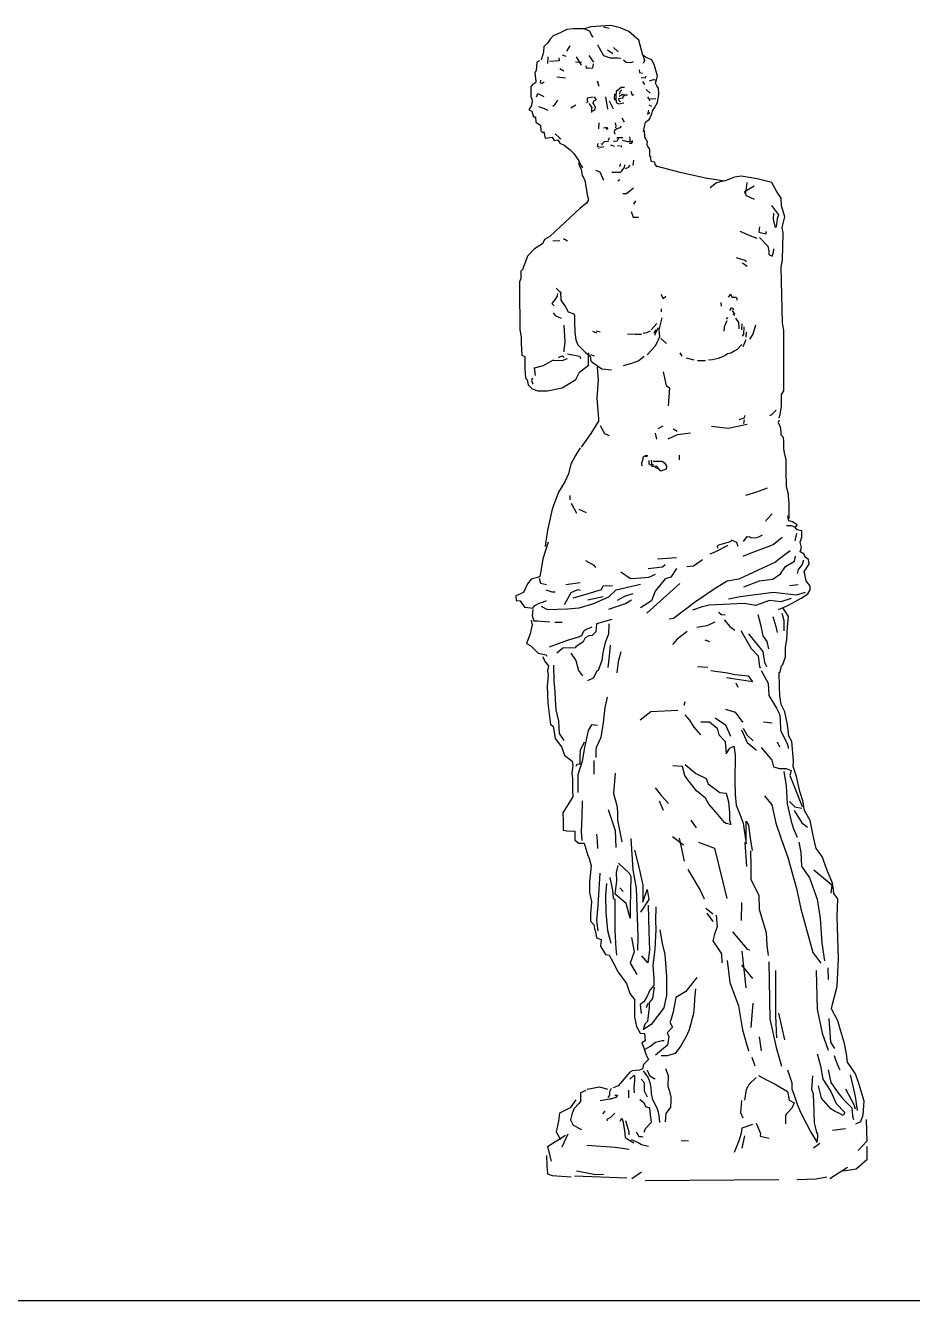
# Model space of a CAD drawing. Header units: millimetres. Extents: x -1413 to 9193, y 11663 to 17984.
# Drawn here: x 1870 to 2965, y 13831 to 15404 of the extents above; entities that cross this region are included whole.
import ezdxf

# ---------------------------------------------------------------- set-up
doc = ezdxf.new("R2010")
doc.units = ezdxf.units.MM
doc.layers.add('www.cad-blocks.net', color=7, linetype='Continuous')

# ---------------------------------------------------------------- blocks, each defined once
blk = doc.blocks.new('A$C6FC171DB')
for p, q in [((54.7, 1416.1), (46, 1412.4)), ((63, 1420.2), (54.7, 1416.1)), ((70.8, 1421.1), (63, 1420.2)), ((82.3, 1421.1), (70.8, 1421.1)), ((84.6, 1421.1), (82.3, 1421.1)), ((92.4, 1423.4), (84.6, 1421.1)), ((84.6, 1421.1), (91, 1418.8)), ((91, 1418.8), (93.3, 1412.9)), ((117.2, 1425.2), (92.4, 1423.4)), ((108, 1423.4), (115.3, 1422)), ((128.6, 1422.5), (117.2, 1425.2)), ((139.2, 1417.9), (128.6, 1422.5)), ((151.6, 1406.9), (139.2, 1417.9)), ((39.1, 1403.2), (34.5, 1399.1)), ((42.3, 1408.3), (39.1, 1403.2)), ((46, 1412.4), (42.3, 1408.3)), ((93.3, 1412.9), (95.1, 1410.6)), ((100.6, 1401.4), (108, 1388.1)), ((156.6, 1388.5), (151.6, 1406.9)), ((33.1, 1389.5), (31.3, 1383)), ((34.1, 1392.7), (33.1, 1389.5)), ((34.5, 1399.1), (34.1, 1392.7)), ((39.6, 1386.7), (39.1, 1378.4)), ((52.9, 1385.3), (53.3, 1381.7)), ((57, 1389), (61.6, 1387.2)), ((66.7, 1400), (62.5, 1393.6)), ((74.5, 1386.7), (80.4, 1376.1)), ((90.1, 1388.1), (95.6, 1379.8)), ((108, 1388.1), (116.2, 1385.3)), ((113, 1395), (119.5, 1390.8)), ((116.2, 1385.3), (125.9, 1385.3)), ((120.4, 1398.2), (126.3, 1392.7)), ((125.9, 1385.3), (129.6, 1384.9)), ((156.6, 1388.5), (158.9, 1382.1)), ((159.9, 1386.2), (156.6, 1388.5)), ((167.7, 1383), (159.9, 1386.2)), ((25, 1369.7), (23.4, 1366.9)), ((25.8, 1379.8), (25, 1369.7)), ((29, 1381.8), (25.8, 1379.8)), ((53.3, 1381.7), (41.4, 1380.7)), ((54.3, 1372), (59.3, 1369.3)), ((73.4, 1380.3), (80.8, 1380.1)), ((87.1, 1372.7), (86.6, 1375.4)), ((88.2, 1372.2), (87.1, 1372.7)), ((94.5, 1372.4), (88.2, 1372.2)), ((95.4, 1377.8), (94.5, 1372.4)), ((132.8, 1383), (136, 1379.8)), ((136, 1379.8), (142, 1379.4)), ((142, 1379.4), (145.2, 1380.7)), ((152.1, 1370.6), (152.5, 1367)), ((158.9, 1382.1), (157.1, 1378.4)), ((170.9, 1375.7), (167.7, 1383)), ((174.6, 1362.8), (170.9, 1375.7)), ((24.2, 1354.4), (21, 1352.8)), ((23.4, 1366.9), (24.6, 1356.4)), ((24.6, 1356.4), (24.2, 1354.4)), ((30.4, 1357.7), (30, 1354.4)), ((30, 1354.4), (32.3, 1353.9)), ((32.3, 1353.9), (35.1, 1355.6)), ((50.6, 1361.9), (61.1, 1360.5)), ((100.2, 1356.9), (102.5, 1350.5)), ((152.5, 1367), (156.2, 1366.5)), ((154.8, 1361), (159.4, 1360.5)), ((156.2, 1356), (158.9, 1352.3)), ((159.4, 1360.5), (160.8, 1362.8)), ((164.9, 1356.9), (170, 1358.7)), ((170, 1358.7), (171.8, 1358.3)), ((172.3, 1354.1), (174.6, 1362.8)), ((174.1, 1350.9), (172.3, 1354.1)), ((21, 1352.8), (18.5, 1349.6)), ((18.5, 1349.6), (18.5, 1345.5)), ((18.5, 1345.5), (18.5, 1337.5)), ((18.5, 1337.5), (19.7, 1334.6)), ((25.3, 1337.2), (27.2, 1341.3)), ((27.2, 1341.3), (34.5, 1337.6)), ((121.6, 1340.8), (121.2, 1335.8)), ((124, 1345.6), (123.3, 1339.4)), ((123.3, 1339.4), (123.3, 1336)), ((124.9, 1345.1), (130.1, 1348.9)), ((127.3, 1338.1), (132.9, 1340.5)), ((128.2, 1343.2), (127.7, 1340.5)), ((130.8, 1346), (128.2, 1343.2)), ((130.1, 1348.9), (134.2, 1349.3)), ((130.5, 1340.3), (135.4, 1339.5)), ((132.1, 1337.3), (131.8, 1335.5)), ((134.7, 1339.2), (132.1, 1337.3)), ((135.4, 1339.5), (137.7, 1339.5)), ((141.7, 1344.1), (143.2, 1340.3)), ((143.2, 1340.3), (143.2, 1339.7)), ((143.2, 1339.7), (145.2, 1339.7)), ((145.2, 1339.7), (145.4, 1339.7)), ((160.8, 1346.3), (165.8, 1341.7)), ((175.9, 1347.7), (174.1, 1350.9)), ((174.6, 1330.3), (176.4, 1340.4)), ((176.4, 1340.4), (175.9, 1347.7)), ((19.3, 1326.6), (16.1, 1321.3)), ((20.1, 1331.8), (19.3, 1326.6)), ((19.7, 1334.6), (20.1, 1331.8)), ((28, 1325.3), (33.9, 1323)), ((33.9, 1323), (39.5, 1320.7)), ((45.7, 1325.5), (48.4, 1328.2)), ((48.4, 1328.2), (51.9, 1333.2)), ((68, 1323.8), (74, 1327.5)), ((88.2, 1330.7), (87.1, 1329.9)), ((95.4, 1336.8), (87.8, 1335.7)), ((87.8, 1335.7), (88, 1333.4)), ((88, 1333.4), (88.2, 1330.7)), ((90.2, 1329), (93.7, 1323.9)), ((93.5, 1321.8), (93.4, 1318)), ((93.7, 1323.9), (93.5, 1321.8)), ((95.4, 1331.6), (94.8, 1329.2)), ((94.8, 1329.2), (96.3, 1327.9)), ((99.1, 1333.3), (95.4, 1331.6)), ((96.3, 1327.9), (98, 1324.8)), ((96.5, 1337), (99.1, 1333.3)), ((98, 1324.8), (96.9, 1320.9)), ((110.7, 1337.2), (113, 1322)), ((115.3, 1332.1), (119.9, 1322.5)), ((121.2, 1335.8), (122.3, 1332.9)), ((123.3, 1336), (123.6, 1330.3)), ((123.6, 1330.3), (127, 1328.5)), ((131.8, 1335.5), (126.8, 1334.7)), ((126.8, 1334.7), (127, 1332.2)), ((127, 1332.2), (129.2, 1331.4)), ((127, 1328.5), (129.2, 1329)), ((129.2, 1329), (133.2, 1329.6)), ((162.6, 1337.2), (165.4, 1332.1)), ((164, 1327.5), (167.2, 1325.7)), ((164.9, 1334.9), (172.7, 1335.3)), ((168.6, 1319.3), (170.9, 1323.4)), ((170.9, 1323.4), (174.6, 1330.3)), ((16.1, 1321.3), (19.7, 1319.3)), ((19.7, 1319.3), (21.8, 1312.4)), ((21.8, 1312.4), (24.2, 1312.4)), ((24.2, 1312.4), (24.6, 1306)), ((24.6, 1306), (30.2, 1302.4)), ((96.9, 1320.9), (93.9, 1318.9)), ((130.9, 1311), (133.5, 1306.1)), ((157.6, 1294.5), (159.9, 1306)), ((159.9, 1306), (164.9, 1309.6)), ((163.5, 1320.6), (162.6, 1315.6)), ((162.6, 1315.6), (165.4, 1317.9)), ((164.9, 1309.6), (167.7, 1316)), ((167.7, 1316), (168.6, 1319.3)), ((30.2, 1302.4), (31, 1295.1)), ((31, 1295.1), (33.1, 1292.7)), ((33.1, 1292.7), (34.7, 1293.9)), ((34.7, 1293.9), (36.3, 1286.2)), ((48.7, 1291.7), (53.8, 1286.7)), ((102.4, 1305.3), (101.9, 1297.8)), ((108.1, 1299), (110.6, 1299.5)), ((110.6, 1299.5), (112.6, 1299.2)), ((112.9, 1297.2), (111.5, 1297.2)), ((112.6, 1299.2), (112.9, 1297.2)), ((121.8, 1295.5), (121.2, 1294.1)), ((121.2, 1294.1), (122.1, 1291)), ((124.4, 1297.5), (121.8, 1295.5)), ((122.4, 1305.2), (123.2, 1301.2)), ((123.2, 1301.2), (122.9, 1299)), ((128.1, 1299), (124.4, 1297.5)), ((129.8, 1301), (128.1, 1299)), ((158.4, 1295.8), (158.8, 1287.4)), ((36.3, 1286.2), (44.8, 1287.4)), ((44.8, 1287.4), (47.2, 1283.4)), ((47.2, 1283.4), (51.6, 1284.2)), ((51.6, 1284.2), (54.1, 1280.2)), ((53.8, 1286.7), (55.6, 1285.3)), ((54.1, 1280.2), (59.7, 1277.7)), ((59.7, 1277.7), (67, 1271.7)), ((100.2, 1275.7), (105.7, 1274.9)), ((101.1, 1278.3), (101.8, 1279.9)), ((101.3, 1275.4), (101.1, 1278.3)), ((104.9, 1279.7), (105.2, 1279.7)), ((105.7, 1274.9), (108.7, 1275.7)), ((106.3, 1279), (106.1, 1277.4)), ((106.7, 1279.4), (109.2, 1282.1)), ((109.2, 1282.1), (114.2, 1282.6)), ((115, 1286.6), (114, 1283.4)), ((116.8, 1278), (119.3, 1277.1)), ((119.3, 1277.1), (121.2, 1276.3)), ((121.9, 1282.2), (121, 1282.6)), ((125.2, 1282.6), (121.9, 1282.2)), ((124.7, 1287), (130.9, 1287)), ((126.2, 1285.6), (125.2, 1282.6)), ((125.6, 1276.9), (127.8, 1277.2)), ((129, 1277), (130.1, 1275.8)), ((130.1, 1275.8), (130.1, 1274.9)), ((130.9, 1287), (131.8, 1286.6)), ((131.2, 1283.7), (132.8, 1283.2)), ((133.2, 1283.2), (137.5, 1282.1)), ((137.5, 1282.1), (140.6, 1281.9)), ((140.2, 1287.9), (140.6, 1284.6)), ((140.3, 1280.2), (143.1, 1280.2)), ((140.6, 1284.6), (140.6, 1283.5)), ((140.6, 1283.5), (142.6, 1281.6)), ((142.6, 1281.6), (143.5, 1281.6)), ((143.1, 1280.2), (143.9, 1281.5)), ((143.9, 1281.5), (144.1, 1283.5)), ((158.8, 1287.4), (160.3, 1285)), ((160.3, 1285), (161.9, 1281.9)), ((161.9, 1281.9), (161.6, 1278)), ((161.6, 1278), (162.7, 1275.4)), ((162.7, 1275.4), (164.8, 1272.5)), ((67, 1271.7), (71.4, 1267.3)), ((71.4, 1267.3), (73.8, 1263.6)), ((73.8, 1263.6), (77.5, 1258.4)), ((102, 1273.3), (102, 1273.1)), ((145.2, 1259.2), (144.2, 1252.3)), ((164.8, 1272.5), (164.7, 1269.6)), ((164.7, 1269.6), (165, 1264.3)), ((165, 1264.3), (166.1, 1263.5)), ((166.1, 1263.5), (166.3, 1261.2)), ((166.3, 1261.2), (166.5, 1257.8)), ((77.5, 1258.4), (79.9, 1253.3)), ((77.5, 1258.4), (77.5, 1253.1)), ((77.5, 1253.1), (80.7, 1247.9)), ((79.9, 1253.3), (82.2, 1249.6)), ((80.7, 1247.9), (81.9, 1240.2)), ((98.1, 1246.5), (103.7, 1244.5)), ((103.7, 1244.5), (107.1, 1237.2)), ((120.2, 1243.9), (118.5, 1243.7)), ((124.7, 1243.9), (120.2, 1243.9)), ((128.5, 1243.9), (124.7, 1243.9)), ((129, 1254.6), (128, 1250.8)), ((129.9, 1244.9), (128.5, 1243.9)), ((131.3, 1247.2), (129.9, 1244.9)), ((133.8, 1249.8), (131.3, 1247.2)), ((134, 1253.4), (133.8, 1249.8)), ((139, 1249.8), (134.7, 1248.2)), ((140.2, 1252.7), (139, 1249.8)), ((166.5, 1257.8), (171, 1256.8)), ((171, 1256.8), (171.3, 1253.6)), ((171.3, 1253.6), (174.1, 1251)), ((202.8, 1243.7), (173, 1251.5)), ((234, 1236.8), (202.8, 1243.7)), ((81.9, 1240.2), (83.9, 1237)), ((83.9, 1237), (85.6, 1232.6)), ((85.6, 1232.6), (86, 1228.5)), ((86, 1228.5), (87.2, 1222.2)), ((107.1, 1237.2), (108.1, 1234.5)), ((128.2, 1234.6), (125.9, 1233.3)), ((257.4, 1233.1), (234, 1236.8)), ((247.7, 1231.1), (239.6, 1225)), ((255.2, 1233.1), (247.7, 1231.1)), ((269.8, 1238.2), (257.4, 1233.1)), ((278.1, 1239.1), (269.8, 1238.2)), ((297.8, 1235.9), (278.1, 1239.1)), ((285, 1231.6), (283.5, 1218.4)), ((315.8, 1231.3), (297.8, 1235.9)), ((321.7, 1220.7), (315.8, 1231.3)), ((87.2, 1222.2), (88, 1216.1)), ((88, 1216.1), (89.6, 1210.1)), ((136.4, 1217.4), (131.9, 1217.4)), ((145.2, 1224.3), (136.4, 1217.4)), ((294.1, 1227), (282, 1220)), ((282, 1220), (284, 1215.4)), ((284, 1215.4), (294.1, 1210.9)), ((327.2, 1212), (321.7, 1220.7)), ((327.7, 1202.8), (327.2, 1212)), ((79.5, 1200), (48.8, 1171.3)), ((87.2, 1206), (79.5, 1200)), ((89.6, 1210.1), (87.2, 1206)), ((142.2, 1195.8), (144.7, 1188.7)), ((147.7, 1208.9), (145.2, 1204.8)), ((315.3, 1203.3), (323.9, 1191.7)), ((331.8, 1189.1), (327.7, 1202.8)), ((144.7, 1188.7), (151.3, 1188.7)), ((317.8, 1186.2), (318.3, 1193.7)), ((320.3, 1176.1), (317.8, 1186.2)), ((322.3, 1186.7), (321.3, 1176.6)), ((323.9, 1191.7), (322.3, 1186.7)), ((328.6, 1175.8), (331.8, 1189.1)), ((41.9, 1164.9), (35.5, 1161.2)), ((48.8, 1171.3), (41.9, 1164.9)), ((276.5, 1171.5), (288.7, 1166)), ((288.7, 1166), (297.2, 1162.9)), ((300.6, 1176.8), (299.6, 1170.2)), ((299.6, 1170.2), (308.7, 1168.2)), ((308.7, 1168.2), (308.7, 1171.2)), ((321.3, 1176.6), (320.3, 1176.1)), ((330, 1169.3), (328.6, 1175.8)), ((329.1, 1135.9), (330, 1169.3)), ((23, 1149.5), (14.5, 1140.7)), ((32.7, 1155.6), (23, 1149.5)), ((35.5, 1161.2), (32.7, 1155.6)), ((45.8, 1159.4), (54.4, 1160)), ((58.8, 1162.4), (63.9, 1159.4)), ((300.6, 1163.7), (310.7, 1153.1)), ((310.7, 1153.1), (312.2, 1146.6)), ((317.7, 1145), (318.2, 1149.6)), ((14.5, 1140.7), (11.3, 1132.6)), ((271.8, 1139.1), (282.4, 1135.7)), ((282.4, 1135.7), (284.7, 1134)), ((312.2, 1146.6), (312.2, 1142.5)), ((312.2, 1142.5), (316.2, 1140.5)), ((316.2, 1140.5), (317.2, 1143)), ((317.2, 1143), (317.7, 1145)), ((327.2, 1127.1), (329.1, 1135.9)), ((8.8, 1124.5), (6, 1122.1)), ((6, 1122.1), (6, 1113.2)), ((9.2, 1126.6), (8.8, 1124.5)), ((11.3, 1132.6), (9.2, 1126.6)), ((279.6, 1132.4), (285.3, 1128.4)), ((329.1, 1058), (327.2, 1127.1)), ((6, 1113.2), (4.4, 1108.8)), ((4.4, 1108.8), (4.4, 1101.1)), ((49.6, 1101.3), (54, 1096.8)), ((4.4, 1101.1), (4.8, 1049.6)), ((47.7, 1086.4), (44.5, 1082.2)), ((49.5, 1088.9), (47.7, 1086.4)), ((50.8, 1091.3), (49.5, 1088.9)), ((51.2, 1094.6), (50.8, 1091.3)), ((54, 1096.8), (55.7, 1094.4)), ((54.9, 1096.4), (55.3, 1086.3)), ((55.3, 1086.3), (61.3, 1077.9)), ((178.7, 1093.9), (181.9, 1088.5)), ((181.9, 1088.5), (185, 1091.2)), ((262.5, 1090.2), (265.1, 1093.6)), ((265.1, 1093.6), (266.6, 1090.6)), ((266.6, 1090.6), (267, 1090.2)), ((267, 1090.2), (269.6, 1090.2)), ((269.6, 1090.2), (271.4, 1090.2)), ((271.4, 1090.2), (272.6, 1088.7)), ((272.6, 1088.7), (272.6, 1086.5)), ((44.5, 1082.2), (46.1, 1080.7)), ((45.9, 1070.8), (48.5, 1067.5)), ((46.1, 1080.7), (47.1, 1079.3)), ((61.3, 1077.9), (64.5, 1071.8)), ((64.5, 1071.8), (71.4, 1069.4)), ((179.8, 1071.7), (179.8, 1075.8)), ((252.9, 1083.6), (253.3, 1079.1)), ((264, 1073.4), (266.2, 1076.8)), ((266.2, 1076.8), (267.3, 1076.8)), ((266.8, 1073.5), (269.9, 1069.2)), ((267.3, 1076.8), (268.1, 1074.2)), ((48.5, 1067.5), (56.1, 1064.1)), ((59.3, 1055.5), (60.3, 1034.8)), ((71.4, 1069.4), (72.2, 1067.4)), ((72.2, 1067.4), (72.2, 1059.7)), ((72.2, 1059.7), (72.6, 1046.8)), ((174, 1057.5), (167.1, 1049.6)), ((180.2, 1064.3), (176.6, 1049.6)), ((260.2, 1060.7), (257.2, 1053.6)), ((261.2, 1065.1), (259.3, 1062.9)), ((267.8, 1068.9), (270.2, 1067.6)), ((271.1, 1064.1), (274.8, 1058.9)), ((274.8, 1058.9), (275.2, 1053.3)), ((278.7, 1057), (278.4, 1049.8)), ((295.7, 1055.3), (292.5, 1044.5)), ((330.5, 1048.8), (329.1, 1058)), ((4.8, 1049.6), (6.4, 1041.1)), ((6.4, 1041.1), (6.4, 1032.7)), ((72.6, 1046.8), (74.2, 1037.5)), ((94.7, 1047.9), (99.5, 1045.9)), ((99, 1048.3), (104, 1047.3)), ((147.2, 1043.9), (137.8, 1044.4)), ((155.1, 1043.9), (147.2, 1043.9)), ((161, 1046.1), (157, 1045.1)), ((165.7, 1048.1), (161, 1046.1)), ((172.3, 1049.5), (170.1, 1045.2)), ((171.7, 1045.2), (171.4, 1043.3)), ((175.7, 1052), (171.7, 1045.2)), ((177.1, 1041.2), (173.4, 1032.9)), ((176.6, 1049.6), (177.1, 1041.2)), ((178.8, 1039), (185.8, 1033)), ((257.2, 1053.6), (256.5, 1048)), ((275.2, 1053.3), (275.2, 1051)), ((280.8, 1044.3), (279.3, 1041.7)), ((281.2, 1053.6), (280.8, 1044.3)), ((284.3, 1046.7), (283.7, 1040.8)), ((292.5, 1044.5), (288.2, 1038)), ((330.5, 999.3), (330.5, 1048.8)), ((6.4, 1032.7), (7.2, 1018.5)), ((59.3, 1024.8), (59.1, 1022.4)), ((60.3, 1034.8), (59.3, 1024.8)), ((74.2, 1037.5), (76.3, 1031.1)), ((76.3, 1031.1), (85.9, 1021.8)), ((171.3, 1029.2), (161.9, 1018.7)), ((173.4, 1032.9), (171.3, 1029.2)), ((270.3, 1023.8), (265.1, 1020.8)), ((272.9, 1025.3), (270.3, 1023.8)), ((278.9, 1031.6), (272.9, 1025.3)), ((283.8, 1037.2), (280, 1028.6)), ((7.2, 1018.5), (11.2, 1016.9)), ((11.2, 1016.9), (11.2, 1002)), ((34.1, 1005.5), (45.5, 1012.2)), ((45.5, 1012.2), (47, 1012.2)), ((47, 1012.2), (57.2, 1011.8)), ((52.5, 1015.7), (53.7, 1016.5)), ((53.7, 1016.5), (57.6, 1017.7)), ((57.2, 1011.8), (63.9, 1014.2)), ((57.6, 1017.7), (59.6, 1015.7)), ((63.9, 1020), (69.8, 1018.9)), ((69.8, 1018.9), (78.5, 1017.3)), ((78.5, 1017.3), (80, 1014.2)), ((85.9, 1021.8), (91.6, 1017.3)), ((89.6, 1014.5), (90, 1021.4)), ((89.6, 1006), (89.6, 1014.5)), ((91.6, 1017.3), (92.4, 1011.3)), ((92.1, 1019.3), (96.8, 1017.7)), ((92.4, 1011.3), (95.2, 1008.9)), ((95.2, 1008.9), (106.1, 1001.6)), ((142.5, 1008.2), (132.5, 1005.1)), ((151.9, 1011.4), (142.5, 1008.2)), ((158.2, 1016.6), (151.9, 1011.4)), ((202.5, 1021.2), (204.7, 1017.4)), ((210.1, 1015.2), (219.7, 1012.5)), ((234.1, 1011.4), (224, 1011.4)), ((242.7, 1012.6), (237.8, 1012.2)), ((250.2, 1014.4), (242.7, 1012.6)), ((258.4, 1018.2), (250.2, 1014.4)), ((261, 1020), (258.4, 1018.2)), ((265.1, 1020.8), (261, 1020)), ((11.2, 1002), (11.7, 989.9)), ((23.1, 1002.8), (34.1, 1005.5)), ((24.3, 993.4), (23.1, 1002.8)), ((73.8, 988.3), (78.7, 997.6)), ((78.7, 997.6), (89.6, 1006)), ((100.5, 1003.6), (101.7, 987.5)), ((106.1, 1001.6), (117.8, 1000.4)), ((181.9, 998), (185.3, 980.9)), ((330.5, 974.5), (330.5, 999.3)), ((11.7, 989.9), (14.1, 987.9)), ((14.1, 987.9), (15.3, 981.8)), ((15.3, 981.8), (20.1, 977)), ((20.7, 990.2), (19.2, 987.1)), ((19.2, 987.1), (21.1, 983.1)), ((20.1, 977), (27, 974.6)), ((21.1, 983.1), (21.5, 982.8)), ((39.1, 974.6), (57.3, 978.2)), ((57.3, 978.2), (73.8, 988.3)), ((101.7, 987.5), (100.1, 965.7)), ((185.3, 980.9), (189.4, 978.1)), ((189.4, 978.1), (188.1, 956.1)), ((27, 974.6), (39.1, 974.6)), ((100.1, 965.7), (101.3, 949.6)), ((327.7, 969.9), (330.5, 974.5)), ((327.7, 955.7), (327.7, 969.9)), ((101.3, 949.6), (102.1, 939.9)), ((282.4, 943.4), (283.5, 944.2)), ((315.4, 945), (312.8, 943.6)), ((321.2, 950.7), (315.4, 945)), ((324.9, 941), (326.3, 945.2)), ((326.3, 945.2), (327.7, 955.7)), ((102.1, 937), (92.4, 921.9)), ((102.1, 939.9), (102.1, 937)), ((104.2, 931.8), (109.2, 921.8)), ((175.6, 927.8), (181.8, 931.4)), ((241.5, 930.8), (251.8, 929.8)), ((251.8, 929.8), (262.2, 928.2)), ((262.2, 928.2), (273.6, 930.8)), ((273.6, 930.8), (285.6, 933.4)), ((275.4, 939.2), (282.2, 941.3)), ((281.9, 938.7), (280.9, 934.3)), ((282.2, 941.3), (282.4, 943.4)), ((325, 938.4), (323.8, 935.4)), ((323.8, 935.4), (326.1, 930)), ((326.1, 930), (326.9, 924)), ((92.4, 921.9), (80.7, 904.9)), ((109.2, 921.8), (115, 919.3)), ((171.7, 922.1), (173.4, 914.9)), ((188, 915.2), (199.4, 920.4)), ((194.2, 927.7), (198.9, 924.6)), ((199.4, 920.4), (215.5, 922.5)), ((326.9, 924), (326.9, 920.2)), ((326.9, 920.2), (328.8, 918.2)), ((328.8, 918.2), (329.9, 917.1)), ((329.9, 917.1), (330.3, 911.4)), ((79.5, 903.9), (73.5, 894.6)), ((330.3, 911.4), (330.3, 903.4)), ((330.3, 903.4), (331.1, 898.1)), ((331.1, 898.1), (333, 889.3)), ((67.9, 883.9), (65.1, 872)), ((73.5, 894.6), (67.9, 883.9)), ((156.3, 888.9), (154.9, 885.2)), ((154.9, 885.2), (154.9, 883.1)), ((154.9, 883.1), (156.3, 881.8)), ((156.6, 890.3), (156.3, 888.9)), ((159.7, 894.4), (156.6, 892.7)), ((156.6, 892.7), (156.6, 890.3)), ((162.8, 894.4), (159.7, 894.4)), ((162.1, 893.1), (159.7, 893.4)), ((164, 888.4), (164.2, 884.4)), ((164.2, 884.4), (166.6, 883.1)), ((166.6, 883.1), (170.1, 883.1)), ((168.3, 880.5), (167.2, 888.8)), ((174, 881.5), (168.3, 880.5)), ((169.3, 887.8), (175, 887.8)), ((176.1, 878.4), (174, 881.5)), ((175, 887.8), (180.2, 887.8)), ((180.2, 887.8), (183.3, 885.7)), ((183.3, 885.7), (185.9, 881.5)), ((185.9, 881.5), (185.4, 877.9)), ((201.5, 895), (201.5, 889.3)), ((333, 889.3), (333, 875.2)), ((65.1, 872), (60.4, 862)), ((171.4, 880.3), (174.4, 879.2)), ((174.4, 879.2), (175, 878.4)), ((178.7, 875.3), (176.1, 878.4)), ((185.4, 877.9), (178.7, 875.3)), ((333, 875.2), (333.7, 856.2)), ((60.4, 862), (52.7, 849.4)), ((310.2, 854.3), (296.9, 849.3)), ((333.7, 856.2), (335.6, 849)), ((52.7, 849.4), (44.6, 828.5)), ((66.6, 845.1), (66.6, 840.1)), ((68.3, 836), (75, 823.5)), ((296.9, 849.3), (283.5, 845.1)), ((335.6, 849), (336.8, 836)), ((336.8, 836), (336.8, 820)), ((44.6, 828.5), (38.9, 802.4)), ((77.5, 828.5), (86.7, 824.3)), ((316.4, 822.5), (308.7, 814.7)), ((336.9, 814), (335.5, 820)), ((336.8, 820), (336.8, 817)), ((38.9, 802.4), (36.5, 786.2)), ((308.7, 814.7), (308.1, 813.1)), ((334.1, 808.1), (339.7, 808.1)), ((341.5, 812.6), (336.9, 814)), ((339.7, 808.1), (344.6, 806.4)), ((347, 809), (341.5, 812.6)), ((344.7, 804.8), (347, 809)), ((347, 803), (344.7, 804.8)), ((352.9, 801.6), (347, 803)), ((39.9, 787.9), (33.1, 767.2)), ((261.7, 787.5), (250, 784)), ((265.2, 788.6), (261.7, 787.5)), ((266.2, 790.1), (265.2, 788.6)), ((272.8, 787.5), (266.2, 790.1)), ((274.3, 782.5), (272.8, 787.5)), ((280.9, 788.6), (285.5, 794.6)), ((285.5, 794.6), (288.5, 794.1)), ((288.5, 794.1), (290, 793.6)), ((290, 793.6), (296.6, 793.1)), ((296.6, 793.1), (300.7, 794.6)), ((300.7, 794.6), (304.2, 796.6)), ((328.5, 793.5), (317.4, 784.6)), ((346.1, 798.2), (344.3, 789.3)), ((350.6, 787.9), (352.9, 793.8)), ((352.5, 781), (350.6, 787.9)), ((352.9, 793.8), (352.9, 801.6)), ((36.5, 786.2), (36.1, 782.4)), ((246.5, 775.9), (239.4, 772.9)), ((261.7, 783.5), (246.5, 775.9)), ((250, 784), (248.5, 782.5)), ((248.5, 782.5), (249, 780.5)), ((287.9, 773.5), (280.1, 770.1)), ((317.4, 784.6), (287.9, 773.5)), ((338.6, 776.9), (325.5, 767.3)), ((350.6, 775.9), (352.5, 781)), ((355.7, 772.7), (350.6, 775.9)), ((357.1, 769.1), (355.7, 772.7)), ((33.1, 767.2), (30.8, 752.1)), ((86, 764.9), (96, 759.4)), ((96, 759.4), (98.2, 756.6)), ((163.4, 755.2), (181.1, 757.2)), ((174.6, 767.3), (198.4, 768.8)), ((181.1, 757.2), (184.2, 760.2)), ((198.4, 755.2), (191.3, 744.5)), ((219.1, 758.2), (211, 757.2)), ((230.3, 765.8), (219.1, 758.2)), ((304.2, 755.7), (292.6, 750.1)), ((320.4, 763.2), (304.2, 755.7)), ((325.5, 767.3), (320.4, 763.2)), ((326.5, 748.6), (332.6, 757.7)), ((332.6, 757.7), (343.7, 764.3)), ((343.7, 764.3), (345.2, 770.3)), ((353.3, 760.2), (348.3, 754.1)), ((354.9, 765.3), (353.3, 760.2)), ((361.2, 766.3), (357.1, 769.1)), ((358.4, 754.8), (361.7, 760.8)), ((361.7, 760.8), (361.2, 766.3)), ((18.8, 742), (14.2, 736.5)), ((21.6, 742.9), (18.8, 742)), ((26.6, 744.3), (21.6, 742.9)), ((29.4, 745.2), (26.6, 744.3)), ((28.9, 743.1), (30.3, 737.1)), ((30.8, 752.1), (29.4, 745.2)), ((129.5, 751.1), (141.6, 743)), ((141.6, 743), (154.3, 743.5)), ((154.3, 743.5), (163.9, 744.5)), ((163.9, 744.5), (172.5, 748.1)), ((184.2, 742.5), (172, 727.3)), ((191.3, 744.5), (184.2, 742.5)), ((260.7, 739.5), (246, 730.4)), ((275.3, 742), (260.7, 739.5)), ((292.6, 750.1), (275.3, 742)), ((281.4, 732.4), (300.7, 740)), ((300.7, 740), (316.9, 742)), ((316.9, 742), (326.5, 748.6)), ((348.3, 754.1), (347.3, 749.1)), ((355.7, 751.6), (358.4, 754.8)), ((357.5, 744.3), (355.7, 751.6)), ((358, 740.1), (357.5, 744.3)), ((363, 733.3), (358, 740.1)), ((9.6, 725.5), (0, 721.4)), ((14.2, 736.5), (9.6, 725.5)), ((30.3, 737.1), (37.7, 735.3)), ((36.8, 728.8), (44.4, 726.3)), ((44.4, 726.3), (48.5, 726.3)), ((60.1, 710.6), (68.2, 725.8)), ((61.6, 735.4), (79.4, 737.9)), ((68.2, 725.8), (76.3, 729.3)), ((76.3, 729.3), (79.4, 728.3)), ((85.4, 723.3), (92, 725.3)), ((92, 725.3), (105.7, 729.3)), ((105.7, 729.3), (107.7, 733.9)), ((107.7, 733.9), (119.4, 734.4)), ((114.8, 720.2), (123.9, 728.8)), ((123.9, 728.8), (143.2, 733.4)), ((134.6, 721.2), (144.7, 724.3)), ((143.2, 733.4), (153.8, 735.9)), ((161.4, 700), (202.4, 736.9)), ((172, 727.3), (167.5, 715.2)), ((246, 730.4), (221.7, 714.2)), ((308.3, 724.3), (276.9, 720.2)), ((317.4, 725.8), (308.3, 724.3)), ((328.5, 724.3), (317.4, 725.8)), ((345.7, 722.3), (328.5, 724.3)), ((337.6, 734.4), (348.3, 735.4)), ((356.9, 725.8), (345.7, 722.3)), ((352, 718.7), (360.3, 723.8)), ((360.3, 723.8), (363, 729.1)), ((363, 729.1), (363, 733.3)), ((0, 721.4), (0.5, 715.9)), ((0.5, 715.9), (5.5, 715.4)), ((5.5, 715.4), (10.6, 707.6)), ((21.1, 706.2), (23.4, 709.6)), ((23.4, 709.6), (28.9, 712.4)), ((28.9, 712.4), (34, 714.2)), ((31.2, 708.6), (38.8, 704.5)), ((34, 714.2), (37.7, 715.6)), ((70.7, 719.2), (85.4, 723.3)), ((78.3, 706.6), (95.1, 711.6)), ((89, 716.7), (107.7, 720.7)), ((95.1, 711.6), (114.8, 720.2)), ((114.8, 705.1), (125.4, 708.6)), ((125.4, 716.2), (134.6, 721.2)), ((125.4, 708.6), (135.1, 712.1)), ((135.1, 712.1), (142.7, 716.7)), ((167.5, 715.2), (153.8, 706.6)), ((221.7, 714.2), (194.3, 693.4)), ((238.4, 710.1), (228.7, 707.6)), ((281.9, 712.1), (238.4, 710.1)), ((276.9, 720.2), (262.2, 717.2)), ((295.6, 709.6), (281.9, 712.1)), ((312.8, 715.7), (295.6, 709.6)), ((327, 714.2), (312.8, 715.7)), ((324, 704.5), (335.5, 709.6)), ((339.7, 718.2), (327, 714.2)), ((335.5, 709.6), (344.6, 714.6)), ((344.6, 714.6), (352, 718.7)), ((10.6, 707.6), (17.9, 706.7)), ((17.9, 706.7), (21.1, 706.2)), ((21.1, 704.6), (20.2, 696.8)), ((20.2, 696.8), (22.1, 690.8)), ((38.8, 704.5), (63.7, 705.6)), ((63.7, 705.6), (78.3, 706.6)), ((118.3, 692.4), (99.6, 686.8)), ((194.3, 693.4), (189.2, 692.9)), ((228.7, 707.6), (218.1, 704)), ((250, 701.5), (253.6, 698.5)), ((253.6, 698.5), (258.1, 698)), ((298.6, 698.5), (301.7, 686.3)), ((316.9, 695.9), (320.9, 683.8)), ((328, 700), (330.5, 690.9)), ((336.4, 695.8), (330, 706.3)), ((335, 683.4), (336.4, 695.8)), ((18.8, 680.3), (17.5, 674.7)), ((18.8, 691.3), (20.2, 685.8)), ((20.2, 685.8), (18.8, 680.3)), ((22.1, 690.8), (26.7, 690.8)), ((26.7, 690.8), (36.3, 689.9)), ((36.3, 689.9), (41.8, 689.4)), ((48.2, 689), (57, 689)), ((81.4, 672.7), (83.9, 678.2)), ((83.9, 678.2), (86.4, 679.8)), ((86.4, 679.8), (94, 683.3)), ((98.6, 677.2), (94, 672.7)), ((99.6, 686.8), (98.6, 677.2)), ((114.8, 687.1), (114.3, 674)), ((211.5, 677.5), (198.9, 667.9)), ((235.8, 684.6), (223.2, 682.6)), ((245.4, 689.1), (235.8, 684.6)), ((257.1, 691.9), (264.2, 683.8)), ((264.2, 683.8), (270.3, 679.2)), ((277.4, 678.7), (290.5, 656.5)), ((301.7, 686.3), (304.7, 672.2)), ((320.9, 683.8), (322.4, 676.2)), ((330.5, 690.9), (330.5, 678.2)), ((334.5, 667.3), (335, 683.4)), ((17.5, 674.7), (13.3, 662.8)), ((13.3, 662.8), (18.4, 659.6)), ((41.4, 658.5), (52.5, 662.5)), ((52.5, 662.5), (63.7, 666.6)), ((63.7, 666.6), (76.3, 670.6)), ((82.9, 664.6), (73.8, 658.5)), ((76.3, 670.6), (81.4, 672.7)), ((85.4, 669.6), (82.9, 664.6)), ((90, 672.2), (85.4, 669.6)), ((94, 672.7), (90, 672.2)), ((110.2, 663.8), (107.2, 651.2)), ((114.3, 674), (110.2, 663.8)), ((116.3, 660.8), (115.3, 647.1)), ((198.9, 667.9), (193.3, 661.3)), ((233.3, 667.4), (238.9, 665.3)), ((287, 674.7), (304.7, 652.9)), ((304.7, 672.2), (309.8, 665.1)), ((309.8, 665.1), (311.8, 656)), ((332.7, 657.7), (334.5, 667.3)), ((18.4, 659.6), (21.6, 656.4)), ((21.6, 656.4), (27.6, 650.9)), ((27.6, 650.9), (37.2, 648.6)), ((33.1, 646.8), (35.8, 640.3)), ((37.2, 648.6), (38.1, 647.2)), ((58.1, 657), (50.5, 650.9)), ((73.3, 657.5), (58.1, 657)), ((67.7, 650.7), (73.8, 641.6)), ((73.8, 658.5), (73.3, 657.5)), ((107.2, 651.2), (106.2, 641.6)), ((115.3, 647.1), (113.3, 633)), ((129.5, 652.2), (126.4, 640)), ((290.5, 656.5), (299.1, 647.4)), ((299.1, 647.4), (300.7, 633.7)), ((304.7, 652.9), (305.7, 646.9)), ((305.7, 646.9), (306.7, 639.8)), ((329.5, 636.6), (332.7, 646.2)), ((332.7, 646.2), (332.7, 657.7)), ((35.8, 640.3), (40.4, 635.3)), ((40.4, 635.3), (39, 628.9)), ((46.4, 636), (46.9, 616.8)), ((73.8, 641.6), (77.3, 629.4)), ((77.3, 629.4), (80.9, 624.4)), ((101.6, 629.4), (100.1, 628.4)), ((106.2, 641.6), (101.6, 629.4)), ((126.4, 640), (124.4, 626.4)), ((224.2, 634.5), (236.8, 633.5)), ((240.4, 629.4), (261.1, 626.4)), ((300.7, 633.7), (301.7, 632.2)), ((302.7, 629.4), (311.3, 613.7)), ((306.7, 639.8), (309.3, 634.2)), ((326.3, 627.4), (327.7, 635.2)), ((327.7, 635.2), (329.5, 636.6)), ((40, 623.8), (38.6, 610.1)), ((39, 628.9), (40, 623.8)), ((46.9, 616.8), (47.9, 603.1)), ((80.9, 624.4), (82.4, 622.8)), ((95.5, 619.8), (88.4, 616.8)), ((100.1, 628.4), (95.5, 619.8)), ((292, 615.2), (260.1, 620.3)), ((261.1, 626.4), (270.3, 624.4)), ((270.3, 624.4), (286.5, 622.8)), ((271.3, 614.2), (273.8, 608.7)), ((286.5, 622.8), (292, 615.2)), ((311.3, 613.7), (312.3, 598.5)), ((325.4, 609.1), (324.9, 627.4)), ((324.9, 627.4), (326.3, 627.4)), ((38.6, 610.1), (39.6, 589.2)), ((47.9, 603.1), (48.4, 593.5)), ((312.3, 598.5), (321.4, 582.9)), ((325.8, 598.1), (325.4, 609.1)), ((327.2, 587.5), (325.8, 598.1)), ((39.6, 589.2), (42.8, 562.6)), ((48.4, 593.5), (49.5, 580.8)), ((109.7, 583.9), (107.7, 565.1)), ((112.8, 596.5), (109.7, 583.9)), ((207.5, 586.4), (209, 591)), ((321.4, 582.9), (325.5, 575.3)), ((331.8, 578.3), (327.2, 587.5)), ((49.5, 580.8), (52.5, 566.7)), ((52.5, 566.7), (53.5, 551.5)), ((153.3, 568.7), (166.4, 578.8)), ((166.4, 578.8), (199.9, 580.3)), ((208.5, 574.6), (214.1, 568)), ((214.1, 568), (219.6, 559.4)), ((246, 571.1), (258.6, 562.3)), ((258.6, 581.8), (270.8, 577.8)), ((270.8, 577.8), (278.4, 567.2)), ((278.4, 567.2), (280.4, 566.2)), ((325.5, 575.3), (326, 569.7)), ((326, 569.7), (326.5, 555.5)), ((335, 562.7), (331.8, 578.3)), ((42.8, 562.6), (46, 560.8)), ((46, 560.8), (48.7, 545.6)), ((53.5, 551.5), (59.1, 542.9)), ((89.3, 555.5), (84.6, 534.5)), ((93.4, 562.3), (89.3, 555.5)), ((100.9, 561.7), (93.4, 562.3)), ((107.7, 565.1), (104.7, 546.9)), ((219.6, 559.4), (227.7, 549.8)), ((228.2, 566), (238.9, 566)), ((238.9, 566), (248.5, 558.4)), ((248.5, 558.4), (250.5, 549.8)), ((258.6, 562.3), (264.8, 548.5)), ((278.4, 556), (285.5, 540.4)), ((280.4, 558.1), (284.9, 550)), ((305.7, 566.2), (316.3, 564.6)), ((326.5, 555.5), (334.1, 540.9)), ((336.8, 548.5), (335, 562.7)), ((48.7, 545.6), (56.5, 535.1)), ((56.5, 535.1), (60.2, 525)), ((84.3, 541), (79.5, 530.8)), ((104.7, 546.9), (99.1, 534.3)), ((250.5, 549.8), (258.1, 541.7)), ((258.1, 541.7), (259.6, 526.5)), ((264.2, 533.6), (268.8, 536.1)), ((268.8, 536.1), (270.8, 525.5)), ((284.9, 550), (293, 542.4)), ((285.5, 540.4), (297.1, 531.2)), ((322.4, 541.4), (325.5, 535.3)), ((334.1, 540.9), (335.6, 536.8)), ((335.6, 536.8), (336.1, 533.3)), ((340.5, 541.6), (336.8, 548.5)), ((342.4, 517.9), (340.5, 541.6)), ((60.2, 525), (69.4, 517.6)), ((79.5, 530.8), (79, 522.3)), ((79, 522.3), (79, 513.7)), ((84.6, 534.5), (81.8, 517.5)), ((99.1, 534.3), (98.6, 530.2)), ((98.6, 530.2), (98.6, 522.1)), ((259.6, 526.5), (264.2, 533.6)), ((270.8, 525.5), (270.3, 493.1)), ((302.7, 534.3), (311.8, 523.7)), ((311.8, 523.7), (315.8, 518.6)), ((70.3, 512.1), (68.9, 502.5)), ((69.4, 517.6), (70.3, 512.1)), ((75.3, 513.2), (74.2, 511)), ((79, 513.7), (75.3, 513.2)), ((81.8, 517.5), (76.4, 500.6)), ((96.1, 518.2), (96.1, 501.3)), ((205.5, 510.8), (193.8, 511.8)), ((208.5, 499.7), (205.5, 510.8)), ((209, 513.3), (219.6, 504.2)), ((219.6, 504.2), (222.2, 502.2)), ((315.8, 518.6), (317.9, 510.5)), ((317.9, 510.5), (325.5, 508.5)), ((325.5, 508.5), (333.6, 508.5)), ((330.5, 504.7), (333.6, 487)), ((333.6, 508.5), (339.6, 505.9)), ((339.6, 505.9), (338.1, 499.9)), ((342, 511.1), (342.4, 517.9)), ((346.1, 498.7), (342, 511.1)), ((68.9, 502.5), (69.9, 495.6)), ((69.9, 495.6), (69.9, 481.8)), ((76.4, 500.6), (76.4, 478.9)), ((122.6, 502.6), (120.6, 477.5)), ((212, 494.6), (208.5, 499.7)), ((222.7, 481), (212, 494.6)), ((222.2, 502.2), (234.8, 496.1)), ((234.8, 496.1), (237.4, 489.6)), ((237.4, 489.6), (251.5, 478.9)), ((270.3, 493.1), (270.8, 476.4)), ((338.1, 499.9), (353.3, 461.7)), ((350.2, 479.9), (346.1, 498.7)), ((70.3, 473.6), (65.3, 465.8)), ((69.9, 481.8), (70.3, 473.6)), ((120.6, 477.5), (124.6, 462.6)), ((172, 484.4), (179.5, 474.9)), ((179.5, 474.9), (188.4, 465.3)), ((233.8, 471.8), (222.7, 481)), ((251.5, 478.9), (259.6, 477.9)), ((259.6, 477.9), (262.2, 467.3)), ((270.8, 476.4), (271.8, 463.2)), ((306.8, 474.6), (315.9, 463.5)), ((333.6, 487), (334.6, 464.8)), ((353.9, 468.4), (350.2, 479.9)), ((65.3, 465.8), (57.9, 453.9)), ((81.8, 468.7), (81.2, 449)), ((113.8, 457.8), (119.9, 439.5)), ((124.6, 462.6), (125.3, 455.1)), ((176.8, 468.7), (181.6, 457.1)), ((237.9, 464.3), (233.8, 471.8)), ((247, 454.1), (237.9, 464.3)), ((262.2, 467.3), (263.7, 453.6)), ((271.8, 463.2), (276.4, 452.1)), ((315.9, 463.5), (320.9, 441.2)), ((334.6, 464.8), (339.7, 443.5)), ((337.6, 467.8), (344.2, 461.2)), ((343.2, 456.7), (352.8, 441.5)), ((344.2, 461.2), (352.8, 459.7)), ((356.2, 456.5), (353.9, 468.4)), ((363.1, 444.1), (356.2, 456.5)), ((57.9, 453.9), (58.4, 443.8)), ((58.4, 443.8), (58.4, 432.3)), ((81.2, 449), (80.5, 430.7)), ((125.3, 455.1), (125.3, 444.9)), ((125.3, 444.9), (130.7, 417.8)), ((215.8, 444.8), (222.6, 435.2)), ((257.6, 442), (247, 454.1)), ((259.6, 440.5), (257.6, 442)), ((263.7, 453.6), (263.7, 445)), ((263.7, 445), (265.2, 439.5)), ((276.4, 452.1), (280.4, 441)), ((280.4, 441), (284, 415.7)), ((284, 443.5), (287, 438.4)), ((284, 415.7), (284, 443.5)), ((320.9, 441.2), (327, 423)), ((339.7, 443.5), (342.2, 435.4)), ((352.8, 441.5), (359.9, 435.9)), ((367.2, 423.9), (363.1, 444.1)), ((58.4, 432.3), (63, 431.4)), ((63, 431.4), (72.6, 431.1)), ((72.6, 431.1), (72.6, 420.1)), ((80.5, 430.7), (81.2, 419.8)), ((99.5, 427.3), (100.2, 419.1)), ((119.9, 439.5), (122.6, 432)), ((122.6, 432), (123.3, 411)), ((265.2, 439.5), (259.6, 440.5)), ((287, 438.4), (289, 422.3)), ((342.2, 435.4), (347.3, 423.8)), ((72.6, 420.1), (77.7, 416.4)), ((77.7, 416.4), (84.1, 416.4)), ((84.1, 416.4), (88.3, 402.2)), ((100.2, 419.1), (100.9, 409.6)), ((141.7, 422.1), (144.4, 383.4)), ((193.3, 424.5), (207, 414.4)), ((201.4, 422.5), (207.5, 394.1)), ((225.2, 417.7), (245, 410.1)), ((245, 410.1), (260.2, 348.1)), ((282.7, 417.3), (284.4, 387.7)), ((289, 422.3), (291.6, 407.1)), ((327, 423), (335.6, 398.7)), ((349.3, 417.4), (351.8, 404.8)), ((370.4, 409.7), (367.2, 423.9)), ((377.8, 400), (370.4, 409.7)), ((88.3, 402.2), (90.6, 397.6)), ((90.6, 397.6), (92.8, 388.4)), ((146.5, 407.8), (151.9, 386.8)), ((289.5, 406.8), (290.1, 387.6)), ((335.6, 398.7), (346.3, 360.2)), ((351.8, 404.8), (352.3, 388.1)), ((383.7, 384), (377.8, 400)), ((92.8, 388.4), (91, 369.2)), ((103.7, 379.3), (102.3, 359.6)), ((124.1, 380), (126.1, 388.8)), ((124.7, 369.8), (124.1, 380)), ((126.8, 391.5), (139.7, 379.3)), ((139.7, 379.3), (141.7, 375.3)), ((144.4, 383.4), (148.5, 361)), ((151.9, 386.8), (156.6, 364.4)), ((212.1, 384), (227.3, 358.2)), ((290.1, 387.6), (290.1, 371.4)), ((352.3, 388.1), (362.5, 373.4)), ((367.5, 383.5), (389.8, 364.8)), ((390.6, 367), (383.7, 384)), ((91, 369.2), (91, 355.4)), ((111.8, 366.4), (110.5, 352.2)), ((115.9, 373.9), (119.3, 358.3)), ((122.7, 353.5), (124.7, 369.8)), ((141.7, 375.3), (141, 337.2)), ((156.6, 364.4), (156.6, 343.4)), ((290.1, 371.4), (299.7, 352.1)), ((362.5, 373.4), (371.6, 347.1)), ((389.8, 364.8), (388.8, 354.7)), ((392, 358.8), (390.6, 367)), ((91, 355.4), (93.3, 343.9)), ((102.3, 359.6), (101, 339.3)), ((110.5, 352.2), (111.1, 331.1)), ((119.3, 358.3), (120, 348.1)), ((120, 348.1), (122, 347.4)), ((122, 347.4), (122, 326.4)), ((136.3, 342), (122.7, 353.5)), ((128.2, 361.4), (132.3, 356.6)), ((148.5, 361), (150.5, 300.6)), ((164.1, 346.7), (153.9, 331.1)), ((156.6, 343.4), (162.1, 359)), ((162.1, 359), (164.1, 346.7)), ((227.3, 358.2), (232.3, 347.6)), ((299.7, 352.1), (300.2, 334.9)), ((346.3, 360.2), (351.8, 335.4)), ((371.6, 347.1), (375.6, 323.3)), ((392.5, 354.2), (392, 358.8)), ((397.1, 347.8), (392.5, 354.2)), ((396.6, 325.3), (397.1, 347.8)), ((93.3, 343.9), (91.9, 329.7)), ((101, 339.3), (99.6, 321)), ((111.1, 331.1), (113.2, 308.7)), ((141, 323.7), (136.3, 342)), ((141, 337.2), (141, 323.7)), ((163.4, 340), (164.1, 307.4)), ((172.9, 337.9), (172.3, 320.3)), ((234.2, 336.1), (243.1, 329.3)), ((278.6, 343.3), (277.8, 321.1)), ((300.2, 334.9), (302.7, 326.3)), ((351.8, 335.4), (366.5, 281.3)), ((91.9, 329.7), (91.9, 320.1)), ((91.9, 320.1), (96.1, 315.5)), ((96.1, 315.5), (97.4, 309)), ((99.6, 321), (101, 308.1)), ((122, 326.4), (122, 308.7)), ((172.3, 320.3), (172.9, 310.1)), ((235.6, 330), (243.1, 319.7)), ((247, 327.4), (248.5, 313.7)), ((302.7, 326.3), (308.8, 306.1)), ((375.6, 323.3), (377.7, 292.9)), ((398, 273.9), (396.6, 325.3)), ((97.4, 309), (98.4, 307.2)), ((98.4, 307.2), (99.3, 299.4)), ((99.3, 299.4), (105.2, 297.6)), ((113.2, 308.7), (117.3, 293.1)), ((122, 308.7), (123.4, 286.4)), ((142.8, 299.8), (146, 282.1)), ((150.5, 300.6), (149.9, 284.3)), ((164.1, 307.4), (164.8, 284.3)), ((172.9, 310.1), (171.6, 285)), ((177.7, 309.4), (180.4, 292.5)), ((245, 304.1), (243, 296)), ((248.5, 313.7), (245, 304.1)), ((267.1, 307.1), (285.2, 285.7)), ((308.8, 306.1), (309.8, 289.9)), ((105.2, 297.6), (104.4, 289.1)), ((104.4, 289.1), (110.4, 279)), ((123.4, 286.4), (124.1, 278.2)), ((164.8, 284.3), (162.8, 268.7)), ((171.6, 285), (170.2, 275.5)), ((180.4, 292.5), (183.8, 278.9)), ((243, 296), (253.6, 279.8)), ((285.2, 285.7), (288.5, 284.9)), ((309.8, 289.9), (311.3, 277.8)), ((377.7, 292.9), (380.7, 271.2)), ((110.4, 279), (115, 278.1)), ((115, 278.1), (120, 268.9)), ((120, 268.9), (126.4, 257)), ((146, 282.1), (141.2, 268.1)), ((141.2, 268.1), (149.2, 254.1)), ((162.8, 268.7), (155.3, 277.5)), ((170.2, 275.5), (168.9, 265.3)), ((183.8, 278.9), (185.9, 252.4)), ((253.6, 279.8), (254.1, 268.6)), ((260.6, 271.4), (264, 244.3)), ((278.7, 283.2), (283.7, 237.9)), ((312.2, 270.1), (313.5, 199.5)), ((366.5, 281.3), (376.1, 268.1)), ((396.6, 239.5), (398, 273.9)), ((126.4, 257), (136.5, 243.2)), ((168.9, 265.3), (170.2, 249)), ((185.9, 252.4), (185.9, 249.7)), ((278.6, 266), (291.8, 249.5)), ((320.2, 259.3), (320.2, 202.7)), ((370.6, 259.2), (371.9, 211.7)), ((384.8, 262.6), (385.5, 248.3)), ((136.5, 243.2), (140.7, 230.8)), ((170.2, 240.9), (165.5, 234.8)), ((168.9, 224.6), (170.9, 238.8)), ((170.2, 249), (170.2, 240.9)), ((185.9, 249.7), (185.9, 228.7)), ((212.3, 236.8), (209.6, 233.4)), ((223.2, 250.4), (212.3, 236.8)), ((221.8, 236.8), (220.5, 223.9)), ((264, 244.3), (274.8, 215.8)), ((390.6, 217.5), (396.6, 239.5)), ((140.7, 230.8), (146.2, 223.5)), ((146.2, 223.5), (146.2, 212)), ((158, 220.5), (153.3, 217.1)), ((161.4, 226.6), (158, 220.5)), ((165.5, 234.8), (161.4, 226.6)), ((164.8, 219.8), (168.9, 224.6)), ((185.9, 228.7), (182.5, 213.1)), ((197.4, 226), (194, 208.3)), ((209.6, 233.4), (197.4, 226)), ((220.5, 223.9), (219.8, 214.4)), ((146.2, 212), (146.2, 201.5)), ((153.3, 217.1), (154.6, 206.3)), ((162.8, 218.5), (160.7, 213.1)), ((162.8, 196.8), (164.8, 213.7)), ((164.8, 213.7), (164.8, 219.8)), ((182.5, 213.1), (166.8, 192.7)), ((194, 208.3), (191.3, 198.1)), ((219.1, 206.3), (213.7, 185.9)), ((219.8, 214.4), (219.1, 206.3)), ((274.8, 215.8), (279.6, 185.9)), ((292.5, 219), (290, 188.9)), ((324, 206.5), (331.5, 173.8)), ((371.9, 211.7), (378, 181.8)), ((389.3, 212), (390.6, 217.5)), ((397.1, 197.3), (389.3, 212)), ((146.2, 201.5), (148.9, 190)), ((148.9, 190), (153.5, 181.7)), ((157.3, 186.6), (159.4, 193.4)), ((166.8, 192.7), (157.3, 186.6)), ((159.4, 193.4), (162.8, 196.8)), ((193.3, 189.3), (186.5, 182.5)), ((191.3, 198.1), (189.9, 195.4)), ((189.9, 195.4), (193.3, 189.3)), ((313.5, 199.5), (321, 164.2)), ((320.2, 202.7), (321.5, 176.3)), ((386.2, 200.2), (388.2, 171)), ((400.7, 185.8), (397.1, 197.3)), ((153.5, 181.7), (158.6, 181.3)), ((158.6, 181.3), (159.5, 172.5)), ((186.5, 182.5), (188.6, 177.8)), ((188.6, 177.8), (187.2, 166.9)), ((209.6, 177.1), (203.5, 166.2)), ((213.7, 185.9), (209.6, 177.1)), ((279.6, 185.9), (287, 160.1)), ((300.1, 177.5), (302.6, 159.9)), ((378, 181.8), (385.5, 160.8)), ((405.3, 169), (400.7, 185.8)), ((159.5, 172.5), (155.4, 169.8)), ((155.4, 169.8), (158.1, 163.8)), ((158.1, 163.8), (160.9, 154.7)), ((159.4, 162.2), (165.5, 165.6)), ((165.5, 165.6), (172.3, 171)), ((172.3, 171), (180.4, 173)), ((187.2, 166.9), (172.3, 154.7)), ((180.4, 173), (183.1, 173)), ((203.5, 166.2), (196.7, 156.7)), ((321, 164.2), (327.8, 141.1)), ((388.2, 171), (393, 162.8)), ((408.1, 156.6), (405.3, 169)), ((157.6, 143.3), (156.3, 137.8)), ((163.6, 149.6), (157.6, 143.3)), ((160.9, 154.7), (163.6, 149.6)), ((186.5, 154), (179.1, 154)), ((196.7, 156.7), (186.5, 154)), ((291.2, 152.2), (295, 141.5)), ((371.9, 156.4), (375.9, 141.8)), ((375.9, 141.8), (378.6, 125.1)), ((392.6, 154.4), (394.6, 149.1)), ((394.6, 149.1), (398.6, 139.1)), ((409, 146), (408.1, 156.6)), ((419.1, 131.8), (409, 146)), ((140.6, 133.7), (126.4, 117.1)), ((140.5, 125.3), (145.4, 129.6)), ((143.4, 135.5), (140.6, 133.7)), ((152.6, 136.4), (143.4, 135.5)), ((145.4, 129.6), (146.5, 129.6)), ((146.5, 129.6), (146.5, 123.7)), ((156.3, 137.8), (152.6, 136.4)), ((157.2, 135.5), (160.5, 130.7)), ((160.5, 130.7), (163.1, 126.9)), ((162.1, 136.1), (164.8, 129.6)), ((163.1, 126.9), (165.3, 121)), ((164.8, 129.6), (170.7, 125.9)), ((170.7, 125.9), (171.8, 125.9)), ((184.7, 138.2), (187.9, 129.6)), ((187.9, 129.6), (187.4, 116.7)), ((296.7, 127.1), (288, 119.1)), ((299.3, 129.8), (309.3, 124.5)), ((335.3, 136.5), (340.6, 120.5)), ((365.3, 112.5), (366.6, 129.1)), ((385.3, 136.5), (388.6, 121.1)), ((398.6, 139.1), (399.9, 136.5)), ((412.6, 130.5), (415.9, 116.5)), ((423.7, 118.5), (419.1, 131.8)), ((86.2, 111), (79.6, 108.4)), ((88, 112.9), (103.2, 115.6)), ((103.2, 115.6), (113, 112.9)), ((117.7, 113.5), (115.4, 109.4)), ((126.4, 117.1), (120, 114.4)), ((138.9, 111.4), (138.9, 102.2)), ((146.5, 123.7), (145.4, 114.6)), ((145.4, 114.6), (145.9, 108.1)), ((154.5, 125.3), (158.3, 121)), ((158.3, 121), (158.3, 110.8)), ((158.3, 110.8), (162.1, 103.3)), ((165.3, 121), (166.4, 114.6)), ((166.4, 114.6), (166.9, 107.1)), ((187.4, 116.7), (189, 111.4)), ((189, 111.4), (191.1, 102.8)), ((284, 112.5), (282, 99.2)), ((288, 119.1), (284, 112.5)), ((309.3, 124.5), (320, 119.1)), ((320, 119.1), (335.3, 109.8)), ((340.6, 120.5), (340.6, 113.2)), ((340.6, 113.2), (343.3, 105.2)), ((367.3, 106.5), (365.3, 112.5)), ((376.6, 103.8), (373.3, 117.1)), ((378.6, 125.1), (388.6, 109.8)), ((388.6, 121.1), (397.2, 108.5)), ((406.6, 113.2), (417.2, 93.8)), ((415.9, 116.5), (418.6, 103.8)), ((429.7, 97.9), (423.7, 118.5)), ((73.9, 99.6), (67.1, 89.8)), ((77.6, 95), (71.6, 88.4)), ((79.6, 97.7), (77.6, 95)), ((79.6, 108.4), (79.6, 99.7)), ((79.6, 99.7), (79.6, 97.7)), ((115.4, 100.5), (104.1, 98.5)), ((115.4, 105.4), (113.6, 102.6)), ((115.4, 109.4), (115.4, 105.4)), ((116.8, 100.5), (115.4, 100.5)), ((123.4, 102.5), (116.8, 100.5)), ((122.1, 105.2), (125.4, 105.2)), ((125.4, 105.2), (123.4, 102.5)), ((152.9, 100.1), (157.8, 96.3)), ((157.8, 96.3), (159.9, 91.5)), ((166.9, 107.1), (168, 101.1)), ((168, 101.1), (170.7, 95.8)), ((170.7, 95.8), (173.9, 89.8)), ((191.1, 97.9), (190.6, 90.4)), ((191.1, 102.8), (191.1, 97.9)), ((278.5, 98.7), (277.2, 84.1)), ((335.3, 109.8), (337.3, 99.2)), ((337.3, 99.2), (343.3, 95.8)), ((343.3, 95.8), (340.6, 89.2)), ((343.3, 105.2), (347.3, 94.5)), ((347.3, 94.5), (350.6, 85.2)), ((367.9, 85.2), (367.3, 106.5)), ((377.3, 101.8), (376.6, 103.8)), ((388.6, 88.5), (377.3, 101.8)), ((388.6, 109.8), (395.2, 95.2)), ((395.2, 95.2), (405.9, 83.9)), ((397.2, 108.5), (403.9, 100.5)), ((403.9, 100.5), (414.6, 89.9)), ((418.6, 103.8), (421.2, 86.5)), ((428.7, 81.3), (429.7, 97.9)), ((53.9, 83), (52.7, 73.2)), ((67.1, 89.8), (53.9, 83)), ((68.9, 81.7), (67.6, 75.1)), ((71.6, 88.4), (68.9, 81.7)), ((109.9, 85.5), (106.7, 82.3)), ((122.1, 83.2), (116.8, 77.9)), ((159.9, 91.5), (164.8, 89.8)), ((164.8, 89.8), (165.8, 81.2)), ((165.8, 81.2), (166.4, 74.8)), ((173.9, 89.8), (175.5, 84.5)), ((175.5, 84.5), (176.6, 80.2)), ((176.6, 80.2), (177.1, 71.6)), ((185.2, 82.9), (184.1, 72.6)), ((190.6, 90.4), (185.2, 82.9)), ((277.2, 84.1), (279.9, 77.4)), ((334, 82.5), (332.6, 80.5)), ((332.6, 80.5), (332.6, 69.9)), ((340.6, 89.2), (334, 82.5)), ((350.6, 85.2), (358.6, 69.9)), ((368.6, 71.2), (367.9, 85.2)), ((393.9, 85.2), (388.6, 88.5)), ((398.6, 83.2), (393.9, 85.2)), ((403.9, 80.5), (398.6, 83.2)), ((405.9, 83.9), (403.9, 80.5)), ((414.6, 89.9), (415.2, 79.9)), ((415.2, 79.9), (416.6, 75.2)), ((417.2, 93.8), (418.6, 88.5)), ((425.5, 73.1), (428.7, 81.3)), ((52.7, 73.2), (49.8, 60)), ((67.6, 75.1), (70.9, 68.4)), ((70.9, 68.4), (80.9, 63.1)), ((116.8, 77.9), (112.1, 75.2)), ((112.1, 75.2), (112.8, 73.9)), ((128.8, 73.2), (130.8, 77.2)), ((130.8, 77.2), (132.1, 73.9)), ((132.1, 73.9), (134.1, 61.9)), ((135.2, 74.3), (137.3, 67.3)), ((137.3, 67.3), (139.5, 60.3)), ((159.4, 64), (157.8, 59.2)), ((166.9, 71.6), (159.4, 64)), ((166.4, 74.8), (166.9, 71.6)), ((278.7, 64.6), (278, 58.6)), ((292, 69.2), (278.7, 64.6)), ((296.6, 71), (301.9, 58.1)), ((358.6, 69.9), (363.9, 59.9)), ((369.3, 67.9), (368.6, 71.2)), ((371.3, 59.2), (369.3, 67.9)), ((390.6, 62.1), (406.7, 64.4)), ((419.6, 69.9), (425.5, 73.1)), ((432.4, 75.2), (433.2, 48.7)), ((61.4, 55.5), (39, 41.8)), ((49.8, 60), (55, 50.8)), ((64.3, 57.3), (56.8, 41.2)), ((134.1, 61.9), (134.8, 53.2)), ((134.8, 53.2), (145.4, 46.6)), ((139.5, 60.3), (139.5, 56.5)), ((142.2, 50.6), (150.8, 46.8)), ((148.6, 60.3), (151.8, 54.4)), ((151.8, 54.4), (155.1, 54.4)), ((155.1, 54.4), (157.2, 53.8)), ((204, 49.5), (213.2, 49)), ((275.3, 49.2), (269.3, 34.6)), ((278, 58.6), (275.3, 49.2)), ((282, 55.2), (278.7, 39.9)), ((301.9, 58.1), (301.4, 54.9)), ((301.4, 54.9), (312.7, 52.2)), ((363.9, 59.9), (371.9, 47.2)), ((372.6, 57.2), (371.3, 59.2)), ((371.9, 47.2), (372.6, 54.6)), ((372.6, 54.6), (372.6, 57.2)), ((433.2, 48.7), (422.4, 37.1)), ((39, 41.8), (43.6, 24)), ((87.7, 43.8), (122.5, 41.3)), ((122.5, 41.3), (139.9, 38.8)), ((150.8, 46.8), (155.1, 44.7)), ((155.1, 44.7), (163.7, 42.5)), ((367.2, 40.5), (375, 46)), ((433.2, 42.1), (433.2, 25.5)), ((37.9, 30.9), (38.4, 18.8)), ((38.4, 18.8), (39, 8.5)), ((387.6, 2.4), (409.2, 16.4)), ((433.2, 25.5), (420, 13.9)), ((39, 8.5), (44.8, 6.2)), ((44.8, 6.2), (68.3, 4.5)), ((72.3, 6), (136.9, 3.3)), ((74.9, 11.9), (98.6, 7.6)), ((98.6, 7.6), (108.3, 8.1)), ((155.1, 10.3), (143.2, 2.2)), ((159.5, 0), (324.6, 1.3)), ((346.5, 1.3), (370.5, 2)), ((370.5, 2), (383.8, 4.7)), ((420, 13.9), (404.2, 11.5))]:
    blk.add_line(p, q)
blk = doc.blocks.new('FORMAT')
at = {"layer": 'www.cad-blocks.net', "color": 155, "true_color": 0x546d8e}
blk.add_line((-220, 13831.2), (9176.1, 13831.2), dxfattribs=at)

msp = doc.modelspace()

# ---------------------------------------------------------------- block references
msp.add_blockref('A$C6FC171DB', (2475.2, 13979.1))
at = {"layer": 'www.cad-blocks.net'}
msp.add_blockref('FORMAT', (0, 0), dxfattribs=at)

doc.saveas('drawing.dxf')
